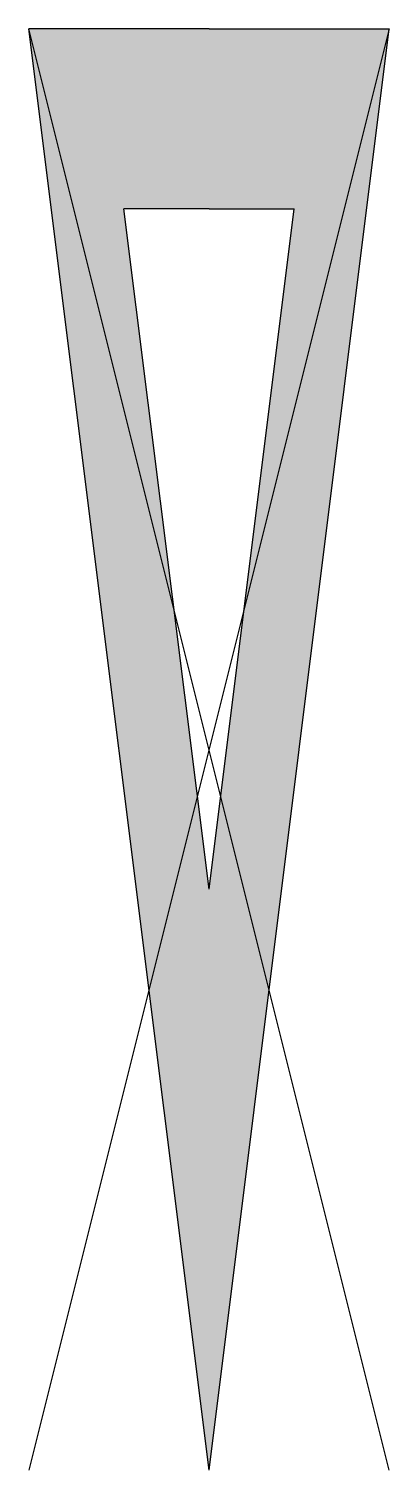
# Model space of a CAD drawing. Header units: metres. Extents: x -0.25 to 0.25, y 0 to 2.
import ezdxf

# ---------------------------------------------------------------- set-up
doc = ezdxf.new("R2010")
doc.units = ezdxf.units.M

msp = doc.modelspace()

# ---------------------------------------------------------------- hatches: boundary and pattern name
h = msp.add_hatch(color=256)
h.paths.add_polyline_path([(0, 2), (-0.25, 2), (0, 0), (0.25, 2)])
h.paths.add_polyline_path([(0.118, 1.75), (0, 0.8062), (-0.118, 1.75), (0, 1.75)], flags=16)

# ---------------------------------------------------------------- linework, layer by layer
for p, q in [((0, 0), (-0.25, 2)), ((0, 2), (-0.25, 2)), ((0, 0), (0.25, 2)), ((0, 2), (0.25, 2)), ((0, 0.8062), (-0.118, 1.75)), ((0, 1.75), (-0.118, 1.75)), ((0, 0.8062), (0.118, 1.75)), ((0, 1.75), (0.118, 1.75))]:
    msp.add_line(p, q)
at = {"flags": 128}
for points in [[(0.25, 0), (-0.25, 2)], [(0.25, 2), (-0.25, 0)]]:
    msp.add_lwpolyline(points, dxfattribs=at)

doc.saveas('drawing.dxf')
